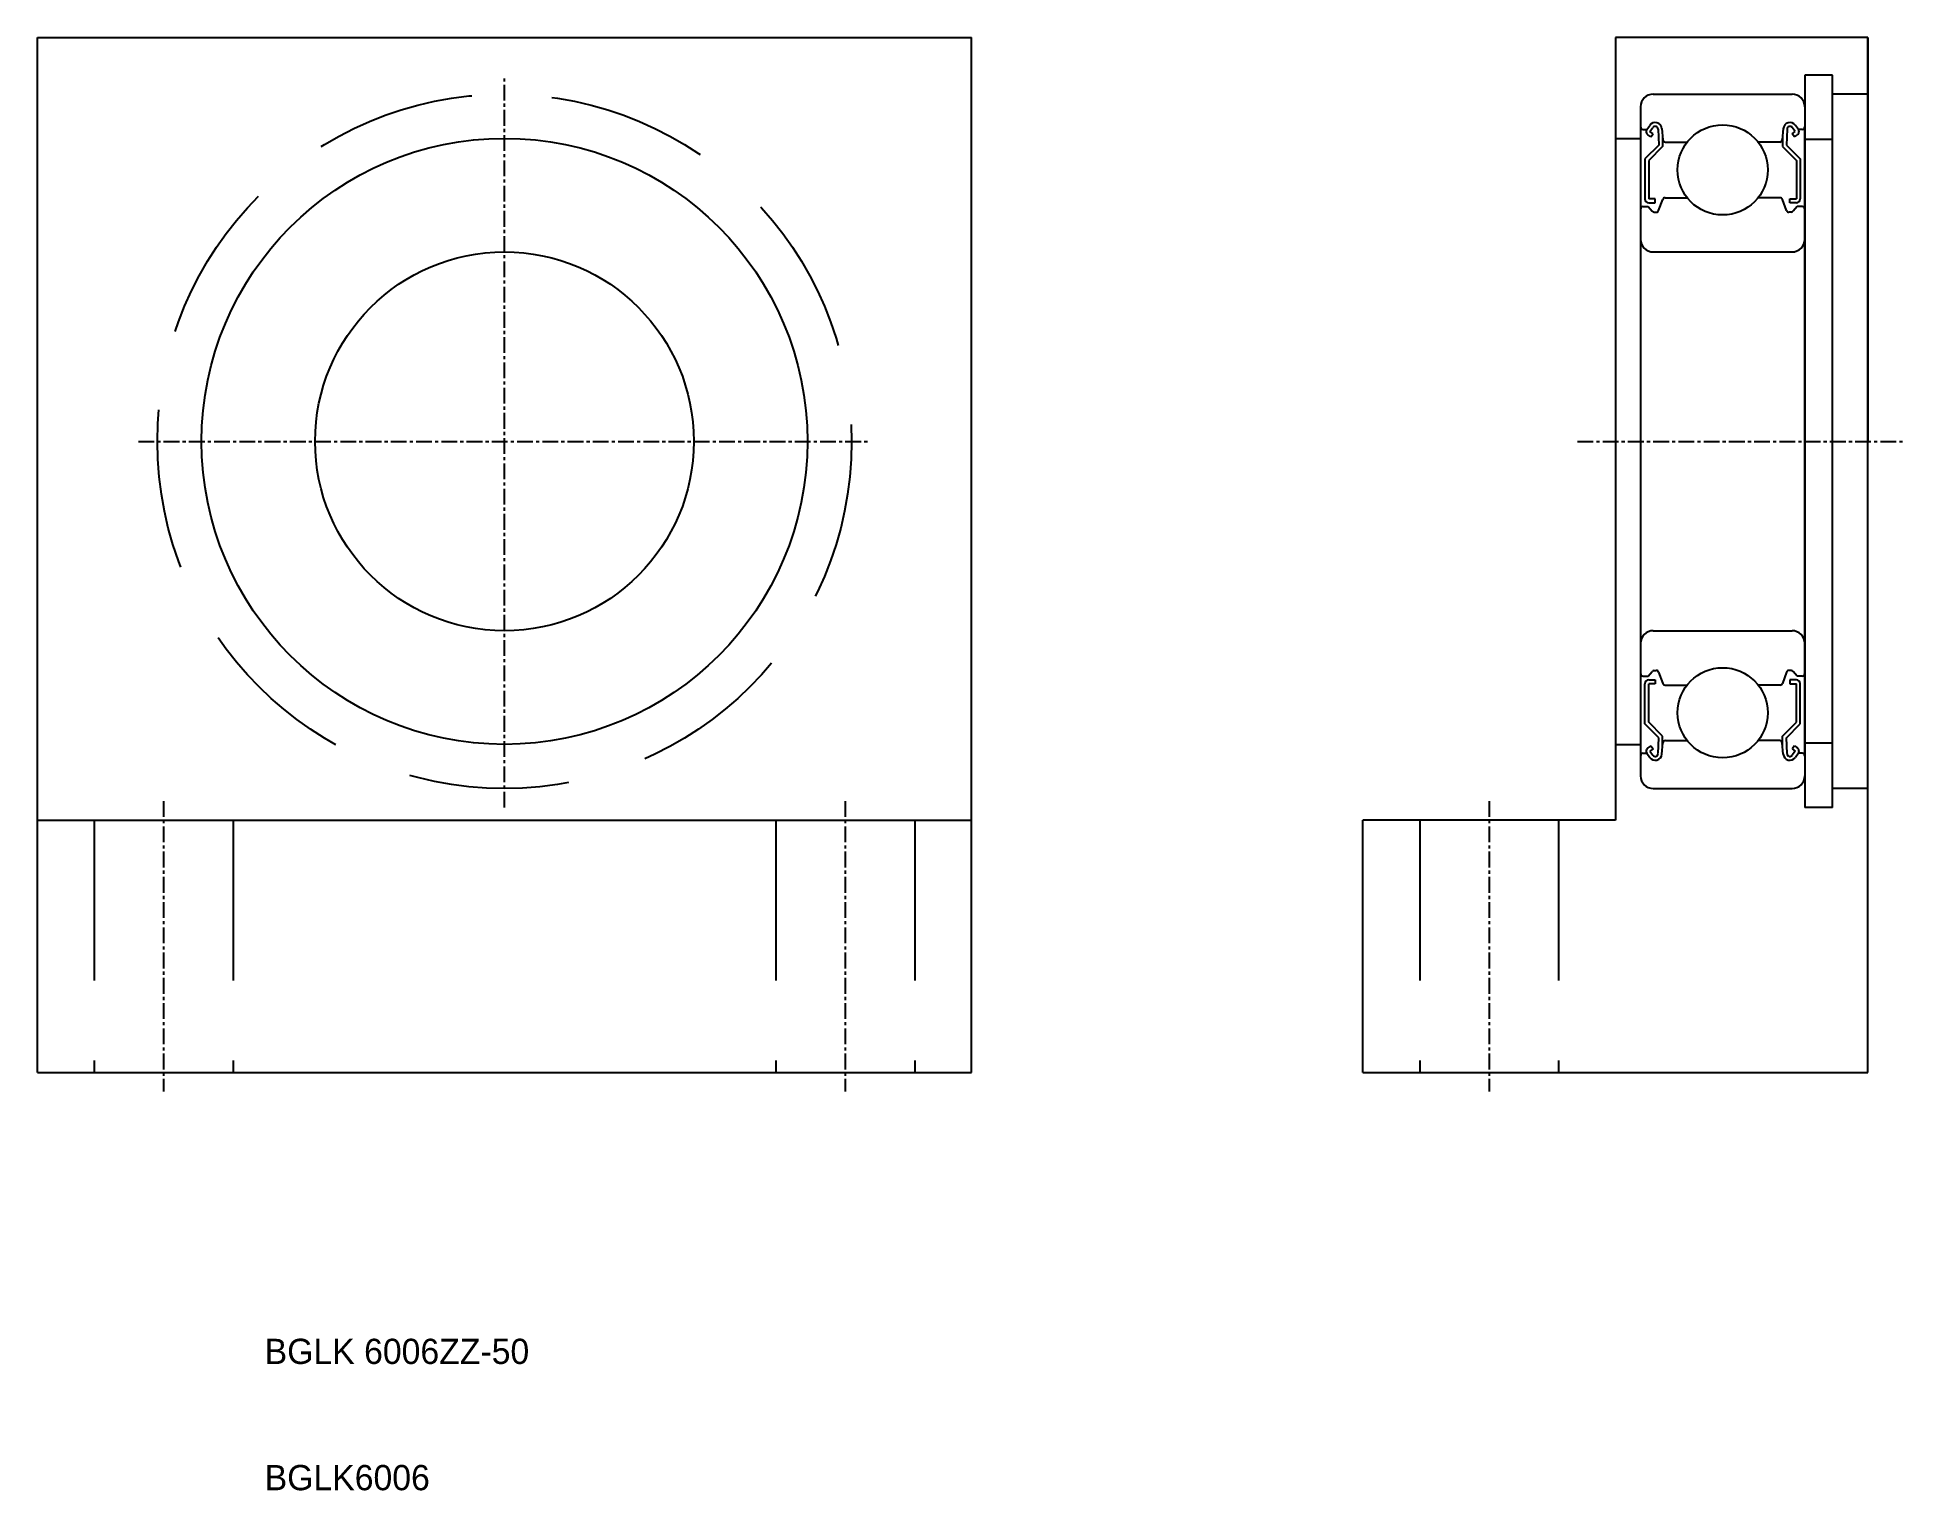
# Model space of a CAD drawing. Extents: x 95 to 243, y 46 to 161.
import ezdxf

# ---------------------------------------------------------------- set-up
doc = ezdxf.new("R2010")
doc.units = 0
doc.linetypes.add('CENTER', pattern=[2, 1.25, -0.25, 0.25, -0.25])
doc.linetypes.add('DASHED', pattern=[19.05, 12.7, -6.35])
doc.layers.get('0').update_dxf_attribs({"linetype": 'CONTINUOUS'})
doc.layers.add('CENTER', color=1, linetype='CENTER')

msp = doc.modelspace()

# ---------------------------------------------------------------- linework, layer by layer
for p, q in [((94.9, 79.07), (94.9, 161.07)), ((94.9, 161.07), (168.9, 161.07)), ((168.9, 79.07), (168.9, 161.07)), ((219.9, 161.07), (219.9, 99.07)), ((239.9, 161.07), (219.9, 161.07)), ((239.9, 79.07), (239.9, 161.07)), ((239.9, 161.07), (239.9, 129.07)), ((234.9, 158.07), (234.9, 100.07)), ((237.1, 158.07), (234.9, 158.07)), ((237.1, 100.07), (237.1, 158.07)), ((221.9, 155.57), (221.9, 102.57)), ((221.9, 155.57), (221.9, 102.57)), ((222.9, 156.57), (233.9, 156.57)), ((234.9, 155.57), (234.9, 102.57)), ((239.9, 156.57), (237.1, 156.57)), ((222.4, 153.77), (222.63, 154.1)), ((222.64, 153.6), (222.87, 153.93)), ((234.15, 153.6), (233.92, 153.93)), ((234.4, 153.77), (234.16, 154.1)), ((222.1, 153.77), (222.4, 153.77)), ((223.34, 152.54), (222.24, 151.44)), ((222.71, 153.18), (222.47, 153.35)), ((222.89, 153.42), (222.64, 153.6)), ((222.71, 153.18), (222.89, 153.42)), ((223.29, 153.8), (223.34, 152.54)), ((223.59, 153.84), (223.67, 152.95)), ((223.64, 153.29), (223.64, 152.42)), ((223.87, 152.77), (225.58, 152.77)), ((232.92, 152.77), (231.21, 152.77)), ((233.2, 153.84), (233.12, 152.95)), ((233.15, 153.29), (233.15, 152.42)), ((233.5, 153.8), (233.45, 152.54)), ((233.45, 152.54), (234.55, 151.44)), ((233.9, 153.42), (234.15, 153.6)), ((234.08, 153.18), (233.9, 153.42)), ((234.08, 153.18), (234.32, 153.35)), ((234.7, 153.77), (234.4, 153.77)), ((234.9, 104.32), (234.9, 153.82)), ((237.1, 152.97), (234.9, 152.97)), ((222.24, 151.44), (222.24, 148.27)), ((223.64, 152.42), (222.54, 151.32)), ((222.54, 151.32), (222.54, 148.27)), ((233.15, 152.42), (234.25, 151.32)), ((234.25, 151.32), (234.25, 148.27)), ((234.55, 151.44), (234.55, 148.27)), ((223.06, 148.27), (222.54, 148.27)), ((223.06, 147.97), (223.06, 148.27)), ((223.33, 147.35), (223.65, 148.24)), ((223.84, 148.37), (225.58, 148.37)), ((232.95, 148.37), (231.21, 148.37)), ((233.46, 147.35), (233.14, 148.24)), ((233.73, 148.27), (234.25, 148.27)), ((233.73, 147.97), (233.73, 148.27)), ((222.1, 147.67), (222.5, 147.67)), ((222.5, 147.67), (222.81, 147.29)), ((222.54, 147.97), (223.06, 147.97)), ((222.97, 147.22), (223.14, 147.22)), ((233.82, 147.22), (233.65, 147.22)), ((234.25, 147.97), (233.73, 147.97)), ((234.3, 147.67), (233.98, 147.29)), ((234.7, 147.67), (234.3, 147.67)), ((222.9, 144.07), (233.9, 144.07)), ((222.9, 114.07), (233.9, 114.07)), ((222.1, 110.47), (222.5, 110.47)), ((222.24, 106.69), (222.24, 109.87)), ((222.5, 110.47), (222.81, 110.85)), ((222.54, 110.17), (223.06, 110.17)), ((223.06, 109.87), (222.54, 109.87)), ((222.54, 106.82), (222.54, 109.87)), ((222.97, 110.92), (223.14, 110.92)), ((223.06, 110.17), (223.06, 109.87)), ((223.33, 110.79), (223.65, 109.9)), ((223.84, 109.77), (225.58, 109.77)), ((232.95, 109.77), (231.21, 109.77)), ((233.46, 110.79), (233.14, 109.9)), ((233.82, 110.92), (233.65, 110.92)), ((233.73, 110.17), (233.73, 109.87)), ((234.25, 110.17), (233.73, 110.17)), ((233.73, 109.87), (234.25, 109.87)), ((234.3, 110.47), (233.98, 110.85)), ((234.25, 106.82), (234.25, 109.87)), ((234.7, 110.47), (234.3, 110.47)), ((234.55, 106.69), (234.55, 109.87)), ((223.34, 105.59), (222.24, 106.69)), ((223.64, 105.72), (222.54, 106.82)), ((233.15, 105.72), (234.25, 106.82)), ((233.45, 105.59), (234.55, 106.69)), ((223.29, 104.34), (223.34, 105.59)), ((223.59, 104.3), (223.67, 105.19)), ((223.64, 104.85), (223.64, 105.72)), ((223.87, 105.37), (225.58, 105.37)), ((232.92, 105.37), (231.21, 105.37)), ((233.2, 104.3), (233.12, 105.19)), ((233.15, 104.85), (233.15, 105.72)), ((233.5, 104.34), (233.45, 105.59)), ((237.1, 105.17), (234.9, 105.17)), ((222.1, 104.37), (222.4, 104.37)), ((222.4, 104.37), (222.63, 104.04)), ((222.71, 104.96), (222.47, 104.79)), ((222.89, 104.71), (222.64, 104.54)), ((222.64, 104.54), (222.87, 104.21)), ((222.71, 104.96), (222.89, 104.71)), ((234.08, 104.96), (233.9, 104.71)), ((233.9, 104.71), (234.15, 104.54)), ((234.15, 104.54), (233.92, 104.21)), ((234.08, 104.96), (234.32, 104.79)), ((234.4, 104.37), (234.16, 104.04)), ((234.7, 104.37), (234.4, 104.37)), ((222.9, 101.57), (233.9, 101.57)), ((225.95, 101.57), (225.95, 101.57)), ((228.4, 101.57), (228.4, 101.57)), ((239.9, 101.57), (237.1, 101.57)), ((237.1, 100.07), (234.9, 100.07)), ((94.9, 99.07), (168.9, 99.07)), ((199.9, 79.07), (199.9, 99.07)), ((219.9, 99.07), (199.9, 99.07)), ((94.9, 79.07), (168.9, 79.07)), ((199.9, 79.07), (239.9, 79.07))]:
    msp.add_line(p, q)
at = {"color": 7, "linetype": 'CONTINUOUS'}
for p, q in [((219.9, 153.07), (221.9, 153.07)), ((219.9, 105.07), (221.9, 105.07))]:
    msp.add_line(p, q, dxfattribs=at)
at = {"color": 3, "linetype": 'DASHED'}
for p, q in [((99.4, 99.07), (99.4, 79.07)), ((110.4, 99.07), (110.4, 79.07)), ((153.4, 99.07), (153.4, 79.07)), ((164.4, 99.07), (164.4, 79.07)), ((204.4, 99.07), (204.4, 79.07)), ((215.4, 99.07), (215.4, 79.07))]:
    msp.add_line(p, q, dxfattribs=at)
msp.add_circle((131.9, 129.07), 27.5, dxfattribs=at)
for centre, radius in [((228.4, 150.57), 3.57), ((131.9, 129.07), 24), ((131.9, 129.07), 15), ((228.4, 107.57), 3.57)]:
    msp.add_circle(centre, radius)
for centre, radius, start, end in [((222.9, 155.57), 1, 90, 180), ((233.9, 155.57), 1, 0, 90), ((222.1, 153.97), 0.2, 180, 270), ((223.06, 153.79), 0.53, 5.0651, 144.9356), ((223.06, 153.79), 0.23, 2.1311, 144.9356), ((233.73, 153.79), 0.53, 35.0644, 174.9349), ((233.73, 153.79), 0.23, 35.0644, 177.8689), ((234.7, 153.97), 0.2, 270, 0), ((222.64, 153.6), 0.3, 144.9356, 235.0377), ((223.87, 152.97), 0.2, 185.0651, 270), ((232.92, 152.97), 0.2, 270, 354.9349), ((234.15, 153.6), 0.3, 304.9623, 35.0644), ((222.54, 148.27), 0.3, 180, 270), ((223.84, 148.17), 0.2, 90, 159.9703), ((232.95, 148.17), 0.2, 20.0297, 90), ((234.25, 148.27), 0.3, 270, 0), ((222.1, 147.47), 0.2, 90, 180), ((222.97, 147.42), 0.2, 219.9991, 270), ((223.14, 147.42), 0.2, 270, 339.9703), ((233.65, 147.42), 0.2, 200.0297, 270), ((233.82, 147.42), 0.2, 270, 320.0009), ((234.7, 147.47), 0.2, 0, 90), ((222.9, 145.07), 1, 180, 270), ((233.9, 145.07), 1, 270, 0), ((222.9, 113.07), 1, 90, 180), ((233.9, 113.07), 1, 0, 90), ((222.1, 110.67), 0.2, 180, 270), ((222.54, 109.87), 0.3, 90, 180), ((222.97, 110.72), 0.2, 90, 140.0009), ((223.14, 110.72), 0.2, 20.0297, 90), ((223.84, 109.97), 0.2, 200.0297, 270), ((232.95, 109.97), 0.2, 270, 339.9703), ((233.65, 110.72), 0.2, 90, 159.9703), ((233.82, 110.72), 0.2, 39.9991, 90), ((234.25, 109.87), 0.3, 0, 90), ((234.7, 110.67), 0.2, 270, 0), ((223.87, 105.17), 0.2, 90, 174.9349), ((232.92, 105.17), 0.2, 5.0651, 90), ((222.1, 104.17), 0.2, 90, 180), ((222.64, 104.54), 0.3, 124.9623, 215.0644), ((223.06, 104.34), 0.53, 215.0644, 354.9349), ((223.06, 104.34), 0.23, 215.0644, 357.8689), ((233.73, 104.34), 0.53, 185.0651, 324.9356), ((233.73, 104.34), 0.23, 182.1311, 324.9356), ((234.15, 104.54), 0.3, 324.9356, 55.0377), ((234.7, 104.17), 0.2, 0, 90), ((222.9, 102.57), 1, 180, 270), ((233.9, 102.57), 1, 270, 0)]:
    msp.add_arc(centre, radius, start, end)
at = {"layer": 'CENTER', "color": 1, "linetype": 'CENTER'}
for p, q in [((131.9, 100.07), (131.9, 158.07)), ((102.9, 129.07), (160.9, 129.07)), ((216.9, 129.07), (242.9, 129.07)), ((104.9, 100.57), (104.9, 77.57)), ((158.9, 100.57), (158.9, 77.57)), ((209.9, 100.57), (209.9, 77.57))]:
    msp.add_line(p, q, dxfattribs=at)

# ---------------------------------------------------------------- texts
for s, p in [('BGLK 6006ZZ-50', (112.9, 55.99)), ('BGLK6006', (112.9, 45.99))]:
    msp.add_text(s, height=2).set_placement(p)

doc.saveas('drawing.dxf')
